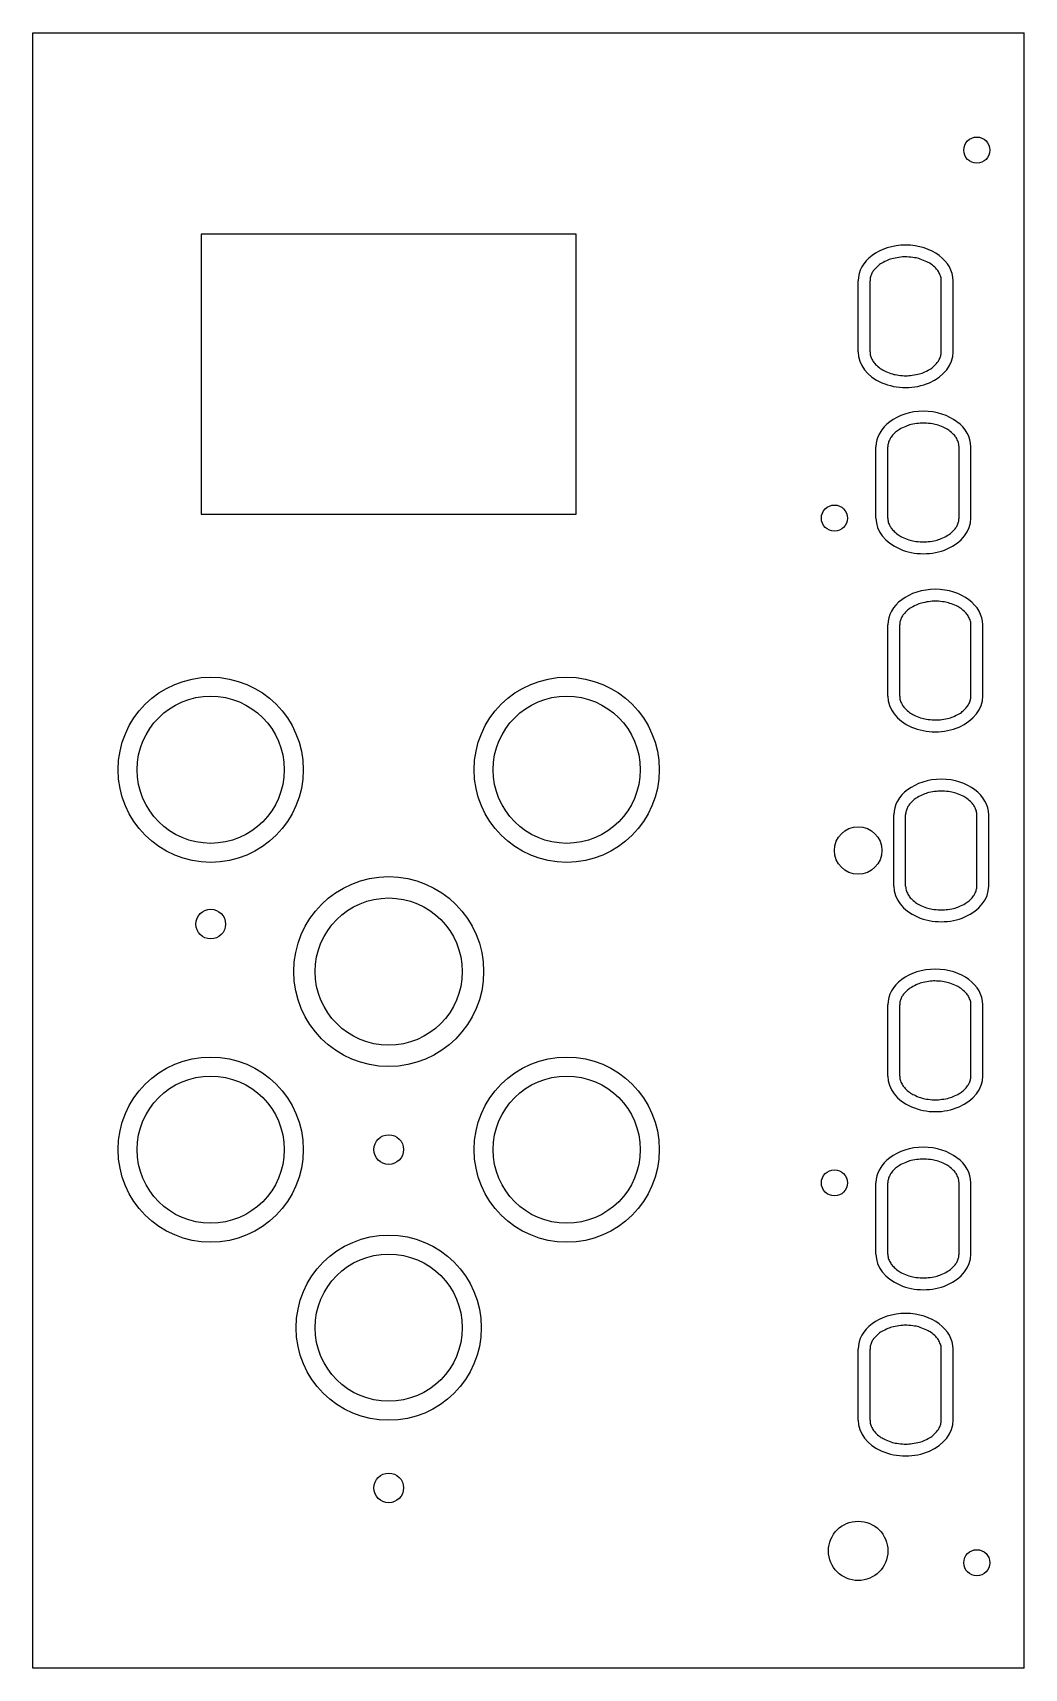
# Model space of a CAD drawing. Header units: millimetres. Extents: x 40 to 124, y 32 to 170.
import ezdxf

# ---------------------------------------------------------------- set-up
doc = ezdxf.new("R2010")
doc.units = ezdxf.units.MM
doc.layers.add('PLEXY', color=3, linetype='CONTINUOUS')

msp = doc.modelspace()

# ---------------------------------------------------------------- linework, layer by layer
at = {"layer": 'PLEXY'}
for p, q in [((40, 32.22), (40, 170)), ((40, 170), (123.56, 170)), ((123.56, 32.22), (123.56, 170)), ((85.8, 153.04), (54.2, 153.04)), ((54.2, 153.04), (54.2, 129.44)), ((85.8, 129.44), (85.8, 153.04)), ((109.56, 143.11), (109.56, 149.11)), ((110.56, 143.11), (110.56, 149.11)), ((116.56, 143.11), (116.56, 149.11)), ((117.56, 143.11), (117.56, 149.11)), ((111.06, 129.11), (111.06, 135.11)), ((112.06, 129.11), (112.06, 135.11)), ((118.06, 129.11), (118.06, 135.11)), ((119.06, 129.11), (119.06, 135.11)), ((54.2, 129.44), (85.8, 129.44)), ((112.06, 114.11), (112.06, 120.11)), ((113.06, 114.11), (113.06, 120.11)), ((119.06, 114.11), (119.06, 120.11)), ((120.06, 114.11), (120.06, 120.11)), ((112.56, 98.11), (112.56, 104.11)), ((113.56, 98.11), (113.56, 104.11)), ((119.56, 98.11), (119.56, 104.11)), ((120.56, 98.11), (120.56, 104.11)), ((112.06, 82.11), (112.06, 88.11)), ((113.06, 82.11), (113.06, 88.11)), ((119.06, 82.11), (119.06, 88.11)), ((120.06, 82.11), (120.06, 88.11)), ((111.06, 67.11), (111.06, 73.11)), ((112.06, 67.11), (112.06, 73.11)), ((118.06, 67.11), (118.06, 73.11)), ((119.06, 67.11), (119.06, 73.11)), ((109.56, 53.11), (109.56, 59.11)), ((110.56, 53.11), (110.56, 59.11)), ((116.56, 53.11), (116.56, 59.11)), ((117.56, 53.11), (117.56, 59.11)), ((123.56, 32.22), (40, 32.22))]:
    msp.add_line(p, q, dxfattribs=at)
for centre, radius in [((119.56, 160.11), 1.1), ((107.56, 129.11), 1.1), ((55, 107.91), 7.8), ((85, 107.91), 7.8), ((55, 107.91), 6.2), ((85, 107.91), 6.2), ((109.56, 101.11), 2), ((70, 90.91), 8), ((70, 90.91), 6.2), ((55, 94.91), 1.25), ((55, 75.91), 7.8), ((85, 75.91), 7.8), ((55, 75.91), 6.2), ((85, 75.91), 6.2), ((70, 75.91), 1.25), ((107.56, 73.11), 1.1), ((70, 60.91), 7.8), ((70, 60.91), 6.2), ((70, 47.41), 1.25), ((109.56, 42.11), 2.5), ((119.56, 41.11), 1.1)]:
    msp.add_circle(centre, radius, dxfattribs=at)
for centre, start_param, end_param in [((113.56, 149.11), 3.141593, 6.283185), ((113.56, 143.11), 0, 3.141593), ((115.06, 135.11), 3.141593, 6.283185), ((115.06, 129.11), 0, 3.141593), ((116.06, 120.11), 3.141593, 6.283185), ((116.06, 114.11), 0, 3.141593), ((116.56, 104.11), 3.141593, 6.283185), ((116.56, 98.11), 0, 3.141593), ((116.06, 88.11), 3.141593, 6.283185), ((116.06, 82.11), 0, 3.141593), ((115.06, 73.11), 3.141593, 6.283185), ((115.06, 67.11), 0, 3.141593), ((113.56, 59.11), 3.141593, 6.283185), ((113.56, 53.11), 0, 3.141593)]:
    msp.add_ellipse(centre, major_axis=(-4, 0), ratio=0.75, start_param=start_param, end_param=end_param, dxfattribs=at)
for points in [[(116.56, 149.11), (116.56, 149.31), (116.51, 149.51), (116.31, 149.92), (116.15, 150.13), (115.7, 150.52), (115.41, 150.69), (114.75, 150.96), (114.38, 151.05), (113.61, 151.13), (113.21, 151.11), (112.46, 150.98), (112.11, 150.87), (111.49, 150.56), (111.24, 150.38), (110.85, 149.97), (110.72, 149.76), (110.59, 149.41), (110.56, 149.26), (110.56, 149.11)], [(110.56, 143.11), (110.56, 142.91), (110.61, 142.71), (110.81, 142.3), (110.98, 142.09), (111.42, 141.7), (111.71, 141.53), (112.37, 141.26), (112.74, 141.17), (113.51, 141.09), (113.91, 141.11), (114.66, 141.23), (115.02, 141.35), (115.63, 141.65), (115.89, 141.84), (116.27, 142.24), (116.4, 142.45), (116.53, 142.81), (116.56, 142.96), (116.56, 143.11)], [(118.06, 135.11), (118.06, 135.31), (118.01, 135.51), (117.81, 135.92), (117.65, 136.13), (117.2, 136.52), (116.91, 136.69), (116.25, 136.96), (115.88, 137.05), (115.11, 137.13), (114.71, 137.11), (113.96, 136.98), (113.61, 136.87), (112.99, 136.56), (112.74, 136.38), (112.35, 135.97), (112.22, 135.76), (112.09, 135.41), (112.06, 135.26), (112.06, 135.11)], [(112.06, 129.11), (112.06, 128.91), (112.11, 128.71), (112.31, 128.3), (112.48, 128.09), (112.92, 127.7), (113.21, 127.53), (113.87, 127.26), (114.24, 127.17), (115.01, 127.09), (115.41, 127.11), (116.16, 127.23), (116.52, 127.35), (117.13, 127.65), (117.39, 127.84), (117.77, 128.24), (117.9, 128.45), (118.03, 128.81), (118.06, 128.96), (118.06, 129.11)], [(119.06, 120.11), (119.06, 120.31), (119.01, 120.51), (118.81, 120.92), (118.65, 121.13), (118.2, 121.52), (117.91, 121.69), (117.25, 121.96), (116.88, 122.05), (116.11, 122.13), (115.71, 122.11), (114.96, 121.98), (114.61, 121.87), (113.99, 121.56), (113.74, 121.38), (113.35, 120.97), (113.22, 120.76), (113.09, 120.41), (113.06, 120.26), (113.06, 120.11)], [(113.06, 114.11), (113.06, 113.91), (113.11, 113.71), (113.31, 113.3), (113.48, 113.09), (113.92, 112.7), (114.21, 112.53), (114.87, 112.26), (115.24, 112.17), (116.01, 112.09), (116.41, 112.11), (117.16, 112.23), (117.52, 112.35), (118.13, 112.65), (118.39, 112.84), (118.77, 113.24), (118.9, 113.45), (119.03, 113.81), (119.06, 113.96), (119.06, 114.11)], [(119.56, 104.11), (119.56, 104.31), (119.51, 104.51), (119.31, 104.92), (119.15, 105.13), (118.7, 105.52), (118.41, 105.69), (117.75, 105.96), (117.38, 106.05), (116.61, 106.13), (116.21, 106.11), (115.46, 105.98), (115.11, 105.87), (114.49, 105.56), (114.24, 105.38), (113.85, 104.97), (113.72, 104.76), (113.59, 104.41), (113.56, 104.26), (113.56, 104.11)], [(113.56, 98.11), (113.56, 97.91), (113.61, 97.71), (113.81, 97.3), (113.98, 97.09), (114.42, 96.7), (114.71, 96.53), (115.37, 96.26), (115.74, 96.17), (116.51, 96.09), (116.91, 96.11), (117.66, 96.23), (118.02, 96.35), (118.63, 96.65), (118.89, 96.84), (119.27, 97.24), (119.4, 97.45), (119.53, 97.81), (119.56, 97.96), (119.56, 98.11)], [(119.06, 88.11), (119.06, 88.31), (119.01, 88.51), (118.81, 88.92), (118.65, 89.13), (118.2, 89.52), (117.91, 89.69), (117.25, 89.96), (116.88, 90.05), (116.11, 90.13), (115.71, 90.11), (114.96, 89.98), (114.61, 89.87), (113.99, 89.56), (113.74, 89.38), (113.35, 88.97), (113.22, 88.76), (113.09, 88.41), (113.06, 88.26), (113.06, 88.11)], [(113.06, 82.11), (113.06, 81.91), (113.11, 81.71), (113.31, 81.3), (113.48, 81.09), (113.92, 80.7), (114.21, 80.53), (114.87, 80.26), (115.24, 80.17), (116.01, 80.09), (116.41, 80.11), (117.16, 80.23), (117.52, 80.35), (118.13, 80.65), (118.39, 80.84), (118.77, 81.24), (118.9, 81.45), (119.03, 81.81), (119.06, 81.96), (119.06, 82.11)], [(118.06, 73.11), (118.06, 73.31), (118.01, 73.51), (117.81, 73.92), (117.65, 74.13), (117.2, 74.52), (116.91, 74.69), (116.25, 74.96), (115.88, 75.05), (115.11, 75.13), (114.71, 75.11), (113.96, 74.98), (113.61, 74.87), (112.99, 74.56), (112.74, 74.38), (112.35, 73.97), (112.22, 73.76), (112.09, 73.41), (112.06, 73.26), (112.06, 73.11)], [(112.06, 67.11), (112.06, 66.91), (112.11, 66.71), (112.31, 66.3), (112.48, 66.09), (112.92, 65.7), (113.21, 65.53), (113.87, 65.26), (114.24, 65.17), (115.01, 65.09), (115.41, 65.11), (116.16, 65.23), (116.52, 65.35), (117.13, 65.65), (117.39, 65.84), (117.77, 66.24), (117.9, 66.45), (118.03, 66.81), (118.06, 66.96), (118.06, 67.11)], [(116.56, 59.11), (116.56, 59.31), (116.51, 59.51), (116.31, 59.92), (116.15, 60.13), (115.7, 60.52), (115.41, 60.69), (114.75, 60.96), (114.38, 61.05), (113.61, 61.13), (113.21, 61.11), (112.46, 60.98), (112.11, 60.87), (111.49, 60.56), (111.24, 60.38), (110.85, 59.97), (110.72, 59.76), (110.59, 59.41), (110.56, 59.26), (110.56, 59.11)], [(110.56, 53.11), (110.56, 52.91), (110.61, 52.71), (110.81, 52.3), (110.98, 52.09), (111.42, 51.7), (111.71, 51.53), (112.37, 51.26), (112.74, 51.17), (113.51, 51.09), (113.91, 51.11), (114.66, 51.23), (115.02, 51.35), (115.63, 51.65), (115.89, 51.84), (116.27, 52.24), (116.4, 52.45), (116.53, 52.81), (116.56, 52.96), (116.56, 53.11)]]:
    msp.add_open_spline(points, degree=3, dxfattribs=at)

doc.saveas('drawing.dxf')
